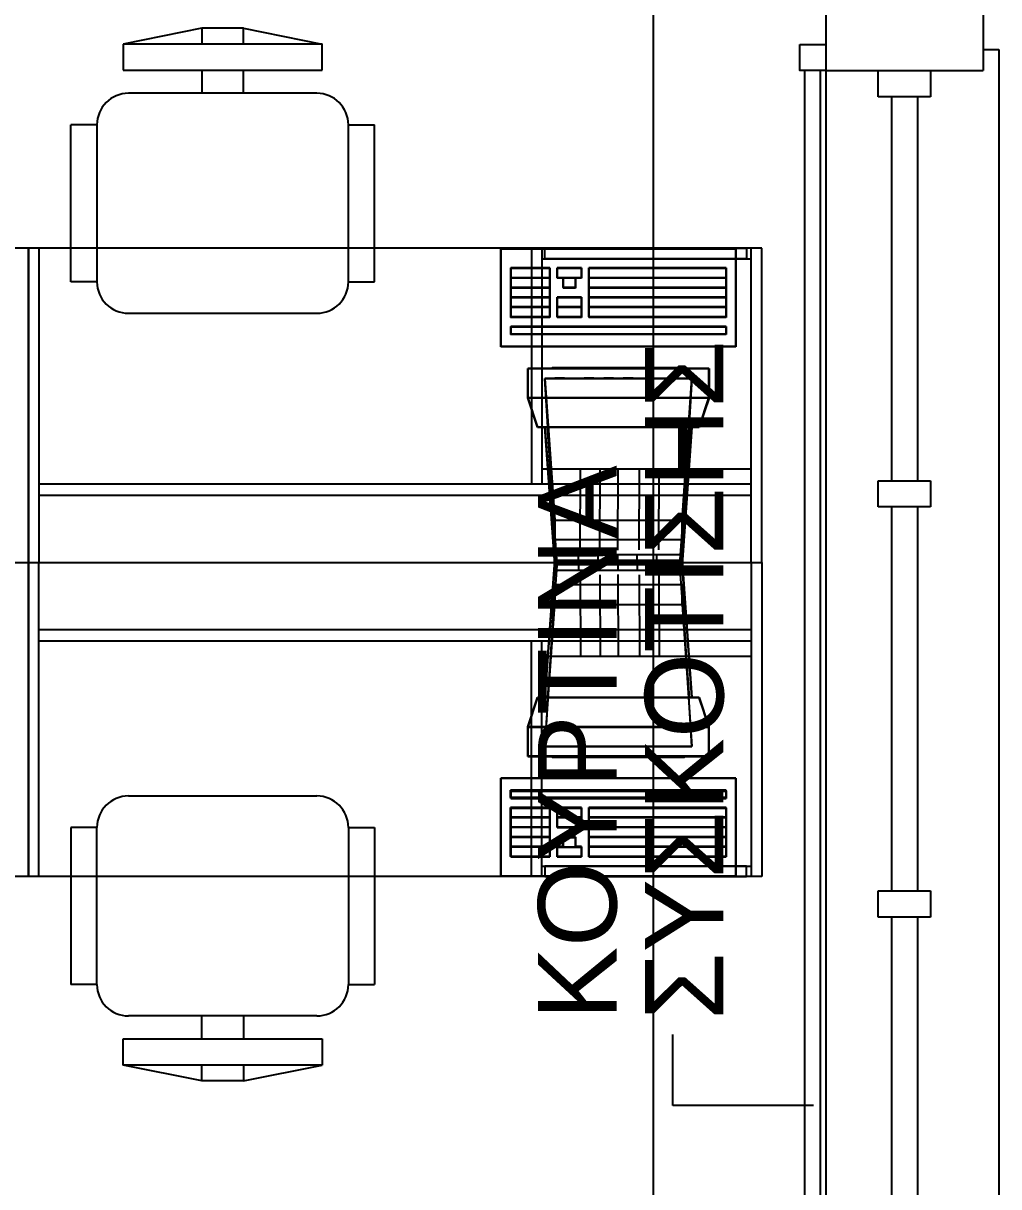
# Model space of a CAD drawing. Header units: metres. Extents: x -11 to 85, y -301 to 135.
# Drawn here: x 45.941 to 47.804, y -188.978 to -186.756 of the extents above; entities that cross this region are included whole.
import ezdxf

# ---------------------------------------------------------------- set-up
doc = ezdxf.new("R2010")
doc.units = ezdxf.units.M
doc.header["$LTSCALE"] = 0.036
doc.header["$PDMODE"] = 2
for name, color, linetype in [('arxitek isogeio', 252, 'Continuous'), ('DIMBLK', 252, 'Continuous'), ('Epipla', 252, 'Continuous'), ('Parathira', 252, 'Continuous')]:
    doc.layers.add(name, color=color, linetype=linetype)
doc.styles.add('COMU-N', font='arial.ttf')
doc.styles.get("Standard").update_dxf_attribs({"font": 'arial.ttf'})
doc.dimstyles.new('CADWDOT', dxfattribs={"dimscale": 0.1, "dimtxt": 1.8, "dimasz": 0.08, "dimexe": 2, "dimexo": 0, "dimgap": 0.09, "dimtad": 0, "dimrnd": 0.001, "dimzin": 0, "dimdsep": 46, "dimtxsty": 'Standard', "dimblk1": 'ARTDIM', "dimblk2": 'ARTDIM', "dimsah": 1, "dimcen": 0.09, "dimdle": 0.05, "dimse1": 1, "dimse2": 1, "dimadec": 0, "dimazin": 0, "dimtfac": 1, "dimtmove": 0, "dimatfit": 3, "dimldrblk": 'ARTDIM', "dimfxl": 2, "dimtvp": 0.9999, "dimtolj": 1, "dimtzin": 0, "dimarcsym": 0})

# ---------------------------------------------------------------- blocks, each defined once
blk = doc.blocks.new('tr.w')
at = {"layer": 'Epipla'}
for p, q in [((91.7437, 26.8953), (91.5937, 26.8653)), ((91.8237, 26.8953), (91.7437, 26.8953)), ((91.7437, 26.8953), (91.7437, 26.8653)), ((91.8237, 26.8653), (91.8237, 26.8953)), ((91.8237, 26.8953), (91.9737, 26.8653)), ((91.5937, 26.8653), (91.5937, 26.8153)), ((91.9737, 26.8653), (91.5937, 26.8653)), ((91.9737, 26.8153), (91.9737, 26.8653)), ((91.5937, 26.8153), (91.9737, 26.8153)), ((91.7437, 26.8153), (91.7437, 26.7712)), ((91.8237, 26.7712), (91.8237, 26.8153)), ((91.9637, 26.7712), (91.6037, 26.7712)), ((91.4937, 26.4112), (91.4937, 26.7112)), ((91.5437, 26.7112), (91.4937, 26.7112)), ((91.5437, 26.7112), (91.5437, 26.4112)), ((92.0237, 26.7112), (92.0737, 26.7112)), ((92.0237, 26.4112), (92.0237, 26.7112)), ((92.0737, 26.4112), (92.0737, 26.7112)), ((91.413, 26.4753), (90.013, 26.4753)), ((91.413, 25.8753), (91.413, 26.4753)), ((91.413, 26.4753), (91.413, 25.8753)), ((92.813, 26.4753), (91.413, 26.4753)), ((91.433, 26.4753), (91.433, 25.8753)), ((92.3149, 26.4741), (92.7636, 26.4741)), ((92.3149, 26.2872), (92.3149, 26.4741)), ((92.3929, 26.4754), (92.3732, 26.4754)), ((92.3732, 26.4754), (92.3732, 26.0251)), ((92.3929, 26.4754), (92.3929, 26.0251)), ((92.399, 26.4553), (92.399, 26.4754)), ((92.399, 26.4754), (92.784, 26.4754)), ((92.7636, 26.4741), (92.7636, 26.2872)), ((92.784, 26.4754), (92.784, 26.4553)), ((92.793, 25.8753), (92.793, 26.4753)), ((92.813, 25.8753), (92.813, 26.4753)), ((92.3929, 26.4553), (92.793, 26.4553)), ((92.784, 26.4553), (92.399, 26.4553)), ((92.4084, 26.4367, 0.0001), (92.3336, 26.4367, 0.0001)), ((92.3336, 26.4367, 0.0001), (92.3336, 26.3432, 0.0001)), ((92.4084, 26.418, 0.0001), (92.3336, 26.418, 0.0001)), ((92.4084, 26.4367, 0.0001), (92.4084, 26.3432, 0.0001)), ((92.4691, 26.4367, 0.0001), (92.4224, 26.4367, 0.0001)), ((92.4224, 26.4367, 0.0001), (92.4224, 26.418, 0.0001)), ((92.4341, 26.418, 0.0001), (92.4224, 26.418, 0.0001)), ((92.4341, 26.418, 0.0001), (92.4341, 26.3993, 0.0001)), ((92.4691, 26.418, 0.0001), (92.4574, 26.418, 0.0001)), ((92.4574, 26.418, 0.0001), (92.4574, 26.3993, 0.0001)), ((92.4691, 26.4367, 0.0001), (92.4691, 26.418, 0.0001)), ((92.4832, 26.4367, 0.0001), (92.4832, 26.3432, 0.0001)), ((92.7449, 26.4367, 0.0001), (92.4832, 26.4367, 0.0001)), ((92.7449, 26.418, 0.0001), (92.4832, 26.418, 0.0001)), ((92.7449, 26.4367, 0.0001), (92.7449, 26.3432, 0.0001)), ((91.5437, 26.4112), (91.4937, 26.4112)), ((92.0237, 26.4112), (92.0737, 26.4112)), ((92.4084, 26.3993, 0.0001), (92.3336, 26.3993, 0.0001)), ((92.4574, 26.3993, 0.0001), (92.4341, 26.3993, 0.0001)), ((92.7449, 26.3993, 0.0001), (92.4832, 26.3993, 0.0001)), ((92.4084, 26.3806, 0.0001), (92.3336, 26.3806, 0.0001)), ((92.4691, 26.3806, 0.0001), (92.4224, 26.3806, 0.0001)), ((92.4224, 26.3806, 0.0001), (92.4224, 26.3432, 0.0001)), ((92.4691, 26.3806, 0.0001), (92.4691, 26.3432, 0.0001)), ((92.7449, 26.3806, 0.0001), (92.4832, 26.3806, 0.0001)), ((91.6037, 26.3512), (91.9637, 26.3512)), ((92.4084, 26.3619, 0.0001), (92.3336, 26.3619, 0.0001)), ((92.4691, 26.3619, 0.0001), (92.4224, 26.3619, 0.0001)), ((92.7449, 26.3619, 0.0001), (92.4832, 26.3619, 0.0001)), ((92.4084, 26.3432, 0.0001), (92.3336, 26.3432, 0.0001)), ((92.4691, 26.3432, 0.0001), (92.4224, 26.3432, 0.0001)), ((92.7449, 26.3432, 0.0001), (92.4832, 26.3432, 0.0001)), ((92.3336, 26.3245, 0.0001), (92.3336, 26.3105, 0.0001)), ((92.7449, 26.3245, 0.0001), (92.3336, 26.3245, 0.0001)), ((92.7449, 26.3105, 0.0001), (92.3336, 26.3105, 0.0001)), ((92.7449, 26.3245, 0.0001), (92.7449, 26.3105, 0.0001)), ((92.7636, 26.2872), (92.3149, 26.2872)), ((92.3665, 26.2459), (92.7124, 26.2459)), ((92.3665, 26.2459), (92.3665, 26.1898)), ((92.7124, 26.2459), (92.7124, 26.1898)), ((92.3665, 26.1898), (92.7124, 26.1898)), ((92.3665, 26.1898), (92.3852, 26.1337)), ((92.7124, 26.1898), (92.6937, 26.1337)), ((92.6937, 26.1337), (92.3852, 26.1337)), ((92.4226, 25.872), (92.4039, 26.1337)), ((92.675, 26.1337), (92.6563, 25.872)), ((92.3929, 26.0542), (92.793, 26.0542)), ((91.433, 26.0251), (92.793, 26.0251)), ((91.433, 26.0036), (92.793, 26.0036)), ((90.013, 25.8753), (91.413, 25.8753)), ((90.013, 25.8753), (91.413, 25.8753)), ((91.413, 25.8753), (91.413, 25.2753)), ((91.413, 25.8753), (92.813, 25.8753)), ((91.413, 25.8753), (92.813, 25.8753)), ((91.413, 25.2753), (91.413, 25.8753)), ((91.433, 25.2753), (91.433, 25.8753)), ((92.4226, 25.8787), (92.4039, 25.6169)), ((92.6563, 25.8787), (92.4226, 25.8787)), ((92.6563, 25.872), (92.4226, 25.872)), ((92.675, 25.6169), (92.6563, 25.8787)), ((92.793, 25.8753), (92.793, 25.2753)), ((92.813, 25.8753), (92.813, 25.2753)), ((91.433, 25.747), (92.793, 25.747)), ((91.433, 25.7255), (92.793, 25.7255)), ((92.3732, 25.2753), (92.3732, 25.7255)), ((92.3929, 25.2753), (92.3929, 25.7255)), ((92.3929, 25.6964), (92.793, 25.6964)), ((92.3665, 25.5608), (92.3852, 25.6169)), ((92.6937, 25.6169), (92.3852, 25.6169)), ((92.7124, 25.5608), (92.6937, 25.6169)), ((92.3665, 25.5608), (92.7124, 25.5608)), ((92.3665, 25.5047), (92.3665, 25.5608)), ((92.7124, 25.5047), (92.7124, 25.5608)), ((92.3665, 25.5047), (92.7124, 25.5047)), ((92.7636, 25.4635), (92.3149, 25.4635)), ((92.3149, 25.4635), (92.3149, 25.2765)), ((92.7636, 25.2765), (92.7636, 25.4635)), ((92.7449, 25.4401, 0.0001), (92.3336, 25.4401, 0.0001)), ((92.3336, 25.4261, 0.0001), (92.3336, 25.4401, 0.0001)), ((92.7449, 25.4261, 0.0001), (92.7449, 25.4401, 0.0001)), ((91.6037, 25.4293), (91.9637, 25.4293)), ((92.7449, 25.4261, 0.0001), (92.3336, 25.4261, 0.0001)), ((92.4084, 25.4074, 0.0001), (92.3336, 25.4074, 0.0001)), ((92.3336, 25.3139, 0.0001), (92.3336, 25.4074, 0.0001)), ((92.4084, 25.3139, 0.0001), (92.4084, 25.4074, 0.0001)), ((92.4691, 25.4074, 0.0001), (92.4224, 25.4074, 0.0001)), ((92.4224, 25.37, 0.0001), (92.4224, 25.4074, 0.0001)), ((92.4691, 25.37, 0.0001), (92.4691, 25.4074, 0.0001)), ((92.4832, 25.3139, 0.0001), (92.4832, 25.4074, 0.0001)), ((92.7449, 25.4074, 0.0001), (92.4832, 25.4074, 0.0001)), ((92.7449, 25.3139, 0.0001), (92.7449, 25.4074, 0.0001)), ((92.4084, 25.3887, 0.0001), (92.3336, 25.3887, 0.0001)), ((92.4691, 25.3887, 0.0001), (92.4224, 25.3887, 0.0001)), ((92.7449, 25.3887, 0.0001), (92.4832, 25.3887, 0.0001)), ((91.5437, 25.3693), (91.4937, 25.3693)), ((91.4937, 25.3693), (91.4937, 25.0693)), ((91.5437, 25.0693), (91.5437, 25.3693)), ((92.0237, 25.3693), (92.0737, 25.3693)), ((92.0237, 25.3693), (92.0237, 25.0693)), ((92.0737, 25.3693), (92.0737, 25.0693)), ((92.4084, 25.37, 0.0001), (92.3336, 25.37, 0.0001)), ((92.4084, 25.3513, 0.0001), (92.3336, 25.3513, 0.0001)), ((92.4691, 25.37, 0.0001), (92.4224, 25.37, 0.0001)), ((92.4574, 25.3513, 0.0001), (92.4341, 25.3513, 0.0001)), ((92.4341, 25.3326, 0.0001), (92.4341, 25.3513, 0.0001)), ((92.4574, 25.3326, 0.0001), (92.4574, 25.3513, 0.0001)), ((92.7449, 25.37, 0.0001), (92.4832, 25.37, 0.0001)), ((92.7449, 25.3513, 0.0001), (92.4832, 25.3513, 0.0001)), ((92.4084, 25.3326, 0.0001), (92.3336, 25.3326, 0.0001)), ((92.4224, 25.3139, 0.0001), (92.4224, 25.3326, 0.0001)), ((92.4341, 25.3326, 0.0001), (92.4224, 25.3326, 0.0001)), ((92.4691, 25.3326, 0.0001), (92.4574, 25.3326, 0.0001)), ((92.4691, 25.3139, 0.0001), (92.4691, 25.3326, 0.0001)), ((92.7449, 25.3326, 0.0001), (92.4832, 25.3326, 0.0001)), ((92.4084, 25.3139, 0.0001), (92.3336, 25.3139, 0.0001)), ((92.4691, 25.3139, 0.0001), (92.4224, 25.3139, 0.0001)), ((92.7449, 25.3139, 0.0001), (92.4832, 25.3139, 0.0001)), ((92.3929, 25.2953), (92.793, 25.2953)), ((92.784, 25.2953), (92.399, 25.2953)), ((92.399, 25.2953), (92.399, 25.2752)), ((92.784, 25.2752), (92.784, 25.2953)), ((91.413, 25.2753), (90.013, 25.2753)), ((92.813, 25.2753), (91.413, 25.2753)), ((92.3149, 25.2765), (92.7636, 25.2765)), ((92.3929, 25.2753), (92.3732, 25.2753)), ((92.399, 25.2752), (92.784, 25.2752)), ((91.5437, 25.0693), (91.4937, 25.0693)), ((92.0237, 25.0693), (92.0737, 25.0693)), ((91.9637, 25.0093), (91.6037, 25.0093)), ((91.7437, 24.9652), (91.7437, 25.0093)), ((91.8237, 25.0093), (91.8237, 24.9652)), ((91.5937, 24.9652), (91.9737, 24.9652)), ((91.5937, 24.9152), (91.5937, 24.9652)), ((91.9737, 24.9652), (91.9737, 24.9152)), ((91.7437, 24.8852), (91.5937, 24.9152)), ((91.9737, 24.9152), (91.5937, 24.9152)), ((91.7437, 24.8852), (91.7437, 24.9152)), ((91.8237, 24.9152), (91.8237, 24.8852)), ((91.8237, 24.8852), (91.9737, 24.9152)), ((91.8237, 24.8852), (91.7437, 24.8852))]:
    blk.add_line(p, q, dxfattribs=at)
at = {"layer": 'Epipla', "extrusion": (1.21853e-17, 0.099504, 0.995037)}
for p, q in [((92.4085, 26.419, 0.0291), (92.3337, 26.419, 0.0291)), ((92.745, 26.419, 0.0291), (92.4832, 26.419, 0.0291)), ((92.4085, 26.4004, 0.0309), (92.3337, 26.4004, 0.0309)), ((92.745, 26.4004, 0.0309), (92.4832, 26.4004, 0.0309)), ((92.4085, 26.3818, 0.0328), (92.3337, 26.3818, 0.0328)), ((92.745, 26.3818, 0.0328), (92.4832, 26.3818, 0.0328)), ((92.4085, 26.3632, 0.0346), (92.3337, 26.3632, 0.0346)), ((92.4692, 26.3632, 0.0346), (92.4225, 26.3632, 0.0346)), ((92.745, 26.3632, 0.0346), (92.4832, 26.3632, 0.0346))]:
    blk.add_line(p, q, dxfattribs=at)
at = {"layer": 'Epipla', "extrusion": (-2.72784e-15, -0.175791, 0.984428)}
for p, q in [((92.4664, 25.8992, 0.2762), (92.4671, 26.0556, 0.3041)), ((92.5039, 25.8992, 0.2762), (92.5046, 26.0556, 0.3041)), ((92.5382, 25.8985, 0.2759), (92.5389, 26.0549, 0.3038)), ((92.5788, 25.8992, 0.2762), (92.5796, 26.0556, 0.3041)), ((92.6163, 25.8992, 0.2762), (92.6171, 26.0556, 0.3041))]:
    blk.add_line(p, q, dxfattribs=at)
at = {"layer": 'Epipla', "extrusion": (-1.22e-16, -0.996241, -0.08663)}
for p, q in [((92.4631, 25.8744, 0.2375), (92.4631, 25.888, 0.0804)), ((92.5006, 25.8744, 0.2375), (92.5006, 25.888, 0.0804)), ((92.5381, 25.8744, 0.2375), (92.5381, 25.888, 0.0804)), ((92.5755, 25.8744, 0.2375), (92.5755, 25.888, 0.0804)), ((92.613, 25.8744, 0.2375), (92.613, 25.888, 0.0804))]:
    blk.add_line(p, q, dxfattribs=at)
at = {"layer": 'Epipla', "extrusion": (2.44001e-16, 0.996241, -0.08663)}
for p, q in [((92.4631, 25.8763, 0.2375), (92.4631, 25.8626, 0.0804)), ((92.5006, 25.8763, 0.2375), (92.5006, 25.8626, 0.0804)), ((92.5381, 25.8763, 0.2375), (92.5381, 25.8626, 0.0804)), ((92.5755, 25.8763, 0.2375), (92.5755, 25.8626, 0.0804)), ((92.613, 25.8763, 0.2375), (92.613, 25.8626, 0.0804))]:
    blk.add_line(p, q, dxfattribs=at)
at = {"layer": 'Epipla', "extrusion": (-2.66326e-15, 0.175791, 0.984428)}
for p, q in [((92.4664, 25.8514, 0.2762), (92.4671, 25.695, 0.3041)), ((92.5039, 25.8514, 0.2762), (92.5046, 25.695, 0.3041)), ((92.5382, 25.8522, 0.2759), (92.5389, 25.6957, 0.3038)), ((92.5788, 25.8514, 0.2762), (92.5796, 25.695, 0.3041)), ((92.6163, 25.8514, 0.2762), (92.6171, 25.695, 0.3041))]:
    blk.add_line(p, q, dxfattribs=at)
at = {"layer": 'Epipla', "extrusion": (-2.43706e-17, -0.099504, 0.995037)}
for p, q in [((92.4085, 25.3874, 0.0346), (92.3337, 25.3874, 0.0346)), ((92.4692, 25.3874, 0.0346), (92.4225, 25.3874, 0.0346)), ((92.745, 25.3874, 0.0346), (92.4832, 25.3874, 0.0346)), ((92.4085, 25.3688, 0.0328), (92.3337, 25.3688, 0.0328)), ((92.745, 25.3688, 0.0328), (92.4832, 25.3688, 0.0328)), ((92.4085, 25.3502, 0.0309), (92.3337, 25.3502, 0.0309)), ((92.4085, 25.3316, 0.0291), (92.3337, 25.3316, 0.0291)), ((92.745, 25.3502, 0.0309), (92.4832, 25.3502, 0.0309)), ((92.745, 25.3316, 0.0291), (92.4832, 25.3316, 0.0291))]:
    blk.add_line(p, q, dxfattribs=at)
at = {"layer": 'Epipla'}
for centre, start, end in [((91.6037, 26.7112), 90, 180), ((91.9637, 26.7112), 0, 90), ((91.6037, 26.4112), 180, 270), ((91.9637, 26.4112), 270, 0), ((91.6037, 25.3693), 90, 180), ((91.9637, 25.3693), 0, 90), ((91.6037, 25.0693), 180, 270), ((91.9637, 25.0693), 270, 0)]:
    blk.add_arc(centre, 0.06, start, end, dxfattribs=at)
for points, invisible_edges in [([(92.315, 26.4744, 0.0187), (92.315, 26.4744), (92.315, 26.2874)], 12), ([(92.315, 26.2874), (92.315, 26.2874, 0.0374), (92.315, 26.4744, 0.0187)], 12), ([(92.7637, 26.4744, 0.0187), (92.315, 26.4744, 0.0187), (92.315, 26.2874, 0.0374)], 12), ([(92.315, 26.2874, 0.0374), (92.7637, 26.2874, 0.0374), (92.7637, 26.4744, 0.0187)], 12), ([(92.7637, 26.4744), (92.315, 26.4744), (92.7637, 26.4744, 0.0187)], 6), ([(92.315, 26.4744, 0.0187), (92.7637, 26.4744, 0.0187), (92.315, 26.4744)], 6), ([(92.7637, 26.4744, 0.0187), (92.7637, 26.2874, 0.0374), (92.7637, 26.4744)], 6), ([(92.7637, 26.2874), (92.7637, 26.4744), (92.7637, 26.2874, 0.0374)], 6), ([(92.4085, 26.4372, 0.0226), (92.3337, 26.4372, 0.0226), (92.3337, 26.4377, 0.0272)], 12), ([(92.3337, 26.4377, 0.0272), (92.4085, 26.4377, 0.0272), (92.4085, 26.4372, 0.0226)], 12), ([(92.3337, 26.3446, 0.0365), (92.3337, 26.4377, 0.0272), (92.3337, 26.4372, 0.0226)], 12), ([(92.4085, 26.4377, 0.0272), (92.3337, 26.4377, 0.0272), (92.3337, 26.3446, 0.0365)], 12), ([(92.3337, 26.3446, 0.0365), (92.4085, 26.3446, 0.0365), (92.4085, 26.4377, 0.0272)], 12), ([(92.3337, 26.4372, 0.0226), (92.3337, 26.3442, 0.0319), (92.3337, 26.3446, 0.0365)], 12), ([(92.4085, 26.3442, 0.0319), (92.4085, 26.4372, 0.0226), (92.4085, 26.4377, 0.0272)], 12), ([(92.4085, 26.4377, 0.0272), (92.4085, 26.3446, 0.0365), (92.4085, 26.3442, 0.0319)], 12), ([(92.4692, 26.4372, 0.0226), (92.4225, 26.4372, 0.0226), (92.4225, 26.4377, 0.0272)], 12), ([(92.4225, 26.4377, 0.0272), (92.4692, 26.4377, 0.0272), (92.4692, 26.4372, 0.0226)], 12), ([(92.4225, 26.419, 0.0291), (92.4225, 26.4377, 0.0272), (92.4225, 26.4372, 0.0226)], 12), ([(92.4225, 26.419, 0.0291), (92.4692, 26.419, 0.0291), (92.4225, 26.4377, 0.0272)], 6), ([(92.4225, 26.4377, 0.0272), (92.4692, 26.419, 0.0291), (92.4692, 26.4377, 0.0272)], 5), ([(92.4225, 26.4372, 0.0226), (92.4225, 26.4186, 0.0244), (92.4225, 26.419, 0.0291)], 12), ([(92.4225, 26.4186, 0.0244), (92.4342, 26.4186, 0.0244), (92.4342, 26.419, 0.0291)], 12), ([(92.4342, 26.419, 0.0291), (92.4225, 26.419, 0.0291), (92.4225, 26.4186, 0.0244)], 12), ([(92.4342, 26.4004, 0.0309), (92.4342, 26.419, 0.0291), (92.4342, 26.4186, 0.0244)], 12), ([(92.4575, 26.4004, 0.0309), (92.4575, 26.419, 0.0291), (92.4342, 26.4004, 0.0309)], 6), ([(92.4342, 26.419, 0.0291), (92.4342, 26.4004, 0.0309), (92.4575, 26.419, 0.0291)], 6), ([(92.4342, 26.4186, 0.0244), (92.4342, 26.4, 0.0263), (92.4342, 26.4004, 0.0309)], 12), ([(92.4692, 26.4186, 0.0244), (92.4692, 26.419, 0.0291), (92.4575, 26.419, 0.0291)], 12), ([(92.4692, 26.4186, 0.0244), (92.4575, 26.419, 0.0291), (92.4575, 26.4186, 0.0244)], 5), ([(92.4575, 26.4, 0.0263), (92.4575, 26.4186, 0.0244), (92.4575, 26.419, 0.0291)], 12), ([(92.4575, 26.419, 0.0291), (92.4575, 26.4004, 0.0309), (92.4575, 26.4, 0.0263)], 12), ([(92.4692, 26.4186, 0.0244), (92.4692, 26.4372, 0.0226), (92.4692, 26.4377, 0.0272)], 12), ([(92.4692, 26.4377, 0.0272), (92.4692, 26.419, 0.0291), (92.4692, 26.4186, 0.0244)], 12), ([(92.745, 26.4372, 0.0226), (92.4832, 26.4372, 0.0226), (92.745, 26.4377, 0.0272)], 6), ([(92.4832, 26.4377, 0.0272), (92.745, 26.4377, 0.0272), (92.4832, 26.4372, 0.0226)], 6), ([(92.4832, 26.4372, 0.0226), (92.4832, 26.3442, 0.0319), (92.4832, 26.4377, 0.0272)], 6), ([(92.4832, 26.3446, 0.0365), (92.4832, 26.4377, 0.0272), (92.4832, 26.3442, 0.0319)], 6), ([(92.745, 26.4377, 0.0272), (92.4832, 26.4377, 0.0272), (92.4832, 26.3446, 0.0365)], 12), ([(92.4832, 26.3446, 0.0365), (92.745, 26.3446, 0.0365), (92.745, 26.4377, 0.0272)], 12), ([(92.745, 26.4377, 0.0272), (92.745, 26.3446, 0.0365), (92.745, 26.4372, 0.0226)], 6), ([(92.745, 26.3442, 0.0319), (92.745, 26.4372, 0.0226), (92.745, 26.3446, 0.0365)], 6), ([(92.4342, 26.4, 0.0263), (92.4575, 26.4, 0.0263), (92.4575, 26.4004, 0.0309)], 12), ([(92.4575, 26.4004, 0.0309), (92.4342, 26.4004, 0.0309), (92.4342, 26.4, 0.0263)], 12), ([(92.4692, 26.3814, 0.0281), (92.4225, 26.3814, 0.0281), (92.4225, 26.3818, 0.0328)], 12), ([(92.4225, 26.3818, 0.0328), (92.4692, 26.3818, 0.0328), (92.4692, 26.3814, 0.0281)], 12), ([(92.4225, 26.3446, 0.0365), (92.4225, 26.3818, 0.0328), (92.4225, 26.3814, 0.0281)], 12), ([(92.4692, 26.3818, 0.0328), (92.4225, 26.3818, 0.0328), (92.4225, 26.3446, 0.0365)], 12), ([(92.4225, 26.3446, 0.0365), (92.4692, 26.3446, 0.0365), (92.4692, 26.3818, 0.0328)], 12), ([(92.4225, 26.3814, 0.0281), (92.4225, 26.3442, 0.0319), (92.4225, 26.3446, 0.0365)], 12), ([(92.4692, 26.3442, 0.0319), (92.4692, 26.3814, 0.0281), (92.4692, 26.3818, 0.0328)], 12), ([(92.4692, 26.3818, 0.0328), (92.4692, 26.3446, 0.0365), (92.4692, 26.3442, 0.0319)], 12), ([(92.3337, 26.3442, 0.0319), (92.4085, 26.3442, 0.0319), (92.4085, 26.3446, 0.0365)], 12), ([(92.4085, 26.3446, 0.0365), (92.3337, 26.3446, 0.0365), (92.3337, 26.3442, 0.0319)], 12), ([(92.4225, 26.3442, 0.0319), (92.4692, 26.3442, 0.0319), (92.4692, 26.3446, 0.0365)], 12), ([(92.4692, 26.3446, 0.0365), (92.4225, 26.3446, 0.0365), (92.4225, 26.3442, 0.0319)], 12), ([(92.4832, 26.3442, 0.0319), (92.745, 26.3442, 0.0319), (92.4832, 26.3446, 0.0365)], 6), ([(92.745, 26.3446, 0.0365), (92.4832, 26.3446, 0.0365), (92.745, 26.3442, 0.0319)], 6), ([(92.745, 26.3256, 0.0337), (92.3337, 26.3256, 0.0337), (92.3337, 26.326, 0.0384)], 12), ([(92.3337, 26.326, 0.0384), (92.745, 26.326, 0.0384), (92.745, 26.3256, 0.0337)], 12), ([(92.3337, 26.3121, 0.0398), (92.3337, 26.326, 0.0384), (92.3337, 26.3256, 0.0337)], 12), ([(92.745, 26.326, 0.0384), (92.3337, 26.326, 0.0384), (92.3337, 26.3121, 0.0398)], 12), ([(92.3337, 26.3121, 0.0398), (92.745, 26.3121, 0.0398), (92.745, 26.326, 0.0384)], 12), ([(92.3337, 26.3256, 0.0337), (92.3337, 26.3116, 0.0351), (92.3337, 26.3121, 0.0398)], 12), ([(92.745, 26.3121, 0.0398), (92.3337, 26.3121, 0.0398), (92.3337, 26.3116, 0.0351)], 7), ([(92.3337, 26.3116, 0.0351), (92.745, 26.3116, 0.0351), (92.3337, 26.3121, 0.0398)], 14), ([(92.745, 26.3121, 0.0398), (92.3337, 26.3121, 0.0398), (92.745, 26.3116, 0.0351)], 7), ([(92.745, 26.3116, 0.0351), (92.745, 26.3256, 0.0337), (92.745, 26.326, 0.0384)], 12), ([(92.745, 26.326, 0.0384), (92.745, 26.3121, 0.0398), (92.745, 26.3116, 0.0351)], 12), ([(92.7637, 26.2874, 0.0374), (92.315, 26.2874, 0.0374), (92.7637, 26.2874)], 6), ([(92.315, 26.2874), (92.7637, 26.2874), (92.315, 26.2874, 0.0374)], 6), ([(92.3664, 26.1894, 0.0561), (92.3664, 26.1894, 0.3739), (92.3664, 26.2455, 0.0561)], 6), ([(92.3664, 26.2455, 0.3739), (92.3664, 26.2455, 0.0561), (92.3664, 26.1894, 0.3739)], 6), ([(92.7123, 26.2455, 0.3739), (92.3664, 26.2455, 0.3739), (92.3664, 26.1894, 0.3739)], 12), ([(92.3664, 26.1894, 0.3739), (92.7123, 26.1894, 0.3739), (92.7123, 26.2455, 0.3739)], 12), ([(92.7123, 26.2455, 0.0561), (92.3664, 26.2455, 0.0561), (92.7123, 26.2455, 0.3739)], 6), ([(92.3664, 26.2455, 0.3739), (92.7123, 26.2455, 0.3739), (92.3664, 26.2455, 0.0561)], 6), ([(92.7123, 26.1894, 0.3739), (92.7123, 26.1894, 0.0561), (92.7123, 26.2455, 0.0561)], 12), ([(92.7123, 26.2455, 0.0561), (92.7123, 26.2455, 0.3739), (92.7123, 26.1894, 0.3739)], 12), ([(92.3991, 26.2268, 0.0561), (92.4178, 25.9557), (92.4178, 25.9183, 0.0561)], 5), ([(92.3991, 26.2268), (92.4178, 25.9557), (92.3991, 26.2268, 0.0561)], 6), ([(92.6796, 26.2268), (92.3991, 26.2268), (92.6796, 26.2268, 0.0561)], 6), ([(92.3991, 26.2268, 0.0561), (92.6796, 26.2268, 0.0561), (92.3991, 26.2268)], 6), ([(92.6609, 25.9557), (92.6796, 26.2268, 0.0561), (92.6609, 25.9183, 0.0561)], 5), ([(92.6609, 25.9557), (92.6796, 26.2268), (92.6796, 26.2268, 0.0561)], 12), ([(92.3664, 26.1894, 0.3739), (92.3664, 26.1894, 0.0561), (92.3851, 26.1333, 0.0561)], 12), ([(92.3664, 26.1894, 0.3739), (92.3851, 26.1333, 0.0561), (92.3851, 26.1333, 0.3459)], 5), ([(92.3851, 26.1333, 0.3459), (92.7123, 26.1894, 0.3739), (92.3664, 26.1894, 0.3739)], 5), ([(92.6936, 26.1333, 0.3459), (92.7123, 26.1894, 0.3739), (92.3851, 26.1333, 0.3459)], 6), ([(92.7123, 26.1894, 0.0561), (92.7123, 26.1894, 0.3739), (92.6936, 26.1333, 0.0561)], 6), ([(92.6936, 26.1333, 0.0561), (92.7123, 26.1894, 0.3739), (92.6936, 26.1333, 0.3459)], 5), ([(92.3851, 26.1333, 0.3459), (92.3991, 26.1333, 0.3178), (92.6936, 26.1333, 0.3459)], 7), ([(92.3851, 26.1333, 0.3459), (92.3851, 26.1333, 0.0561), (92.3991, 26.1333, 0.0561)], 12), ([(92.3851, 26.1333, 0.3459), (92.3991, 26.1333, 0.0561), (92.3991, 26.1333, 0.3178)], 13), ([(92.4178, 25.8716, 0.2711), (92.6796, 26.1333, 0.3178), (92.3991, 26.1333, 0.3178)], 5), ([(92.3991, 26.1333, 0.0561), (92.4178, 25.8716, 0.2711), (92.3991, 26.1333, 0.3178)], 5), ([(92.4178, 25.8903, 0.0561), (92.4178, 25.8716, 0.2711), (92.3991, 26.1333, 0.0561)], 6), ([(92.6796, 26.1333, 0.3178), (92.6936, 26.1333, 0.3459), (92.3991, 26.1333, 0.3178)], 7), ([(92.6609, 25.8716, 0.2711), (92.6796, 26.1333, 0.3178), (92.4178, 25.8716, 0.2711)], 6), ([(92.6609, 25.8716, 0.2711), (92.6796, 26.1333, 0.0561), (92.6796, 26.1333, 0.3178)], 5), ([(92.6609, 25.8716, 0.2711), (92.6609, 25.8903, 0.0561), (92.6796, 26.1333, 0.0561)], 12), ([(92.6936, 26.1333, 0.0561), (92.6936, 26.1333, 0.3459), (92.6796, 26.1333, 0.3178)], 14), ([(92.6936, 26.1333, 0.0561), (92.6796, 26.1333, 0.3178), (92.6796, 26.1333, 0.0561)], 5), ([(92.6609, 25.9183, 0.0561), (92.4178, 25.9183, 0.0561), (92.6609, 25.9557)], 6), ([(92.4178, 25.9557), (92.6609, 25.9557), (92.4178, 25.9183, 0.0561)], 6), ([(92.6609, 25.8716, 0.2711), (92.4178, 25.8716, 0.2711), (92.4178, 25.8903, 0.0561)], 12), ([(92.4178, 25.8903, 0.0561), (92.6609, 25.8903, 0.0561), (92.6609, 25.8716, 0.2711)], 12), ([(92.4178, 25.879, 0.2711), (92.6796, 25.6173, 0.3178), (92.3991, 25.6173, 0.3178)], 5), ([(92.3991, 25.6173, 0.0561), (92.4178, 25.879, 0.2711), (92.3991, 25.6173, 0.3178)], 5), ([(92.4178, 25.8603, 0.0561), (92.4178, 25.879, 0.2711), (92.3991, 25.6173, 0.0561)], 6), ([(92.6609, 25.879, 0.2711), (92.6796, 25.6173, 0.3178), (92.4178, 25.879, 0.2711)], 6), ([(92.6609, 25.879, 0.2711), (92.4178, 25.879, 0.2711), (92.4178, 25.8603, 0.0561)], 12), ([(92.4178, 25.8603, 0.0561), (92.6609, 25.8603, 0.0561), (92.6609, 25.879, 0.2711)], 12), ([(92.6609, 25.879, 0.2711), (92.6796, 25.6173, 0.0561), (92.6796, 25.6173, 0.3178)], 5), ([(92.6609, 25.879, 0.2711), (92.6609, 25.8603, 0.0561), (92.6796, 25.6173, 0.0561)], 12), ([(92.3991, 25.5238, 0.0561), (92.4178, 25.7949), (92.4178, 25.8323, 0.0561)], 5), ([(92.6609, 25.8323, 0.0561), (92.4178, 25.8323, 0.0561), (92.6609, 25.7949)], 6), ([(92.4178, 25.7949), (92.6609, 25.7949), (92.4178, 25.8323, 0.0561)], 6), ([(92.6609, 25.7949), (92.6796, 25.5238, 0.0561), (92.6609, 25.8323, 0.0561)], 5), ([(92.3991, 25.5238), (92.4178, 25.7949), (92.3991, 25.5238, 0.0561)], 6), ([(92.6609, 25.7949), (92.6796, 25.5238), (92.6796, 25.5238, 0.0561)], 12), ([(92.3664, 25.5612, 0.3739), (92.3664, 25.5612, 0.0561), (92.3851, 25.6173, 0.0561)], 12), ([(92.3664, 25.5612, 0.3739), (92.3851, 25.6173, 0.0561), (92.3851, 25.6173, 0.3459)], 5), ([(92.3851, 25.6173, 0.3459), (92.7123, 25.5612, 0.3739), (92.3664, 25.5612, 0.3739)], 5), ([(92.3851, 25.6173, 0.3459), (92.3991, 25.6173, 0.3178), (92.6936, 25.6173, 0.3459)], 7), ([(92.3851, 25.6173, 0.3459), (92.3851, 25.6173, 0.0561), (92.3991, 25.6173, 0.0561)], 12), ([(92.3851, 25.6173, 0.3459), (92.3991, 25.6173, 0.0561), (92.3991, 25.6173, 0.3178)], 13), ([(92.6936, 25.6173, 0.3459), (92.7123, 25.5612, 0.3739), (92.3851, 25.6173, 0.3459)], 6), ([(92.6796, 25.6173, 0.3178), (92.6936, 25.6173, 0.3459), (92.3991, 25.6173, 0.3178)], 7), ([(92.6936, 25.6173, 0.0561), (92.6936, 25.6173, 0.3459), (92.6796, 25.6173, 0.3178)], 14), ([(92.6936, 25.6173, 0.0561), (92.6796, 25.6173, 0.3178), (92.6796, 25.6173, 0.0561)], 5), ([(92.7123, 25.5612, 0.0561), (92.7123, 25.5612, 0.3739), (92.6936, 25.6173, 0.0561)], 6), ([(92.6936, 25.6173, 0.0561), (92.7123, 25.5612, 0.3739), (92.6936, 25.6173, 0.3459)], 5), ([(92.3664, 25.5612, 0.0561), (92.3664, 25.5612, 0.3739), (92.3664, 25.5051, 0.0561)], 6), ([(92.3664, 25.5051, 0.3739), (92.3664, 25.5051, 0.0561), (92.3664, 25.5612, 0.3739)], 6), ([(92.7123, 25.5051, 0.3739), (92.3664, 25.5051, 0.3739), (92.3664, 25.5612, 0.3739)], 12), ([(92.3664, 25.5612, 0.3739), (92.7123, 25.5612, 0.3739), (92.7123, 25.5051, 0.3739)], 12), ([(92.7123, 25.5612, 0.3739), (92.7123, 25.5612, 0.0561), (92.7123, 25.5051, 0.0561)], 12), ([(92.7123, 25.5051, 0.0561), (92.7123, 25.5051, 0.3739), (92.7123, 25.5612, 0.3739)], 12), ([(92.6796, 25.5238), (92.3991, 25.5238), (92.6796, 25.5238, 0.0561)], 6), ([(92.3991, 25.5238, 0.0561), (92.6796, 25.5238, 0.0561), (92.3991, 25.5238)], 6), ([(92.7123, 25.5051, 0.0561), (92.3664, 25.5051, 0.0561), (92.7123, 25.5051, 0.3739)], 6), ([(92.3664, 25.5051, 0.3739), (92.7123, 25.5051, 0.3739), (92.3664, 25.5051, 0.0561)], 6), ([(92.315, 25.2762, 0.0187), (92.315, 25.2762), (92.315, 25.4632)], 12), ([(92.315, 25.4632), (92.315, 25.4632, 0.0374), (92.315, 25.2762, 0.0187)], 12), ([(92.7637, 25.4632, 0.0374), (92.315, 25.4632, 0.0374), (92.7637, 25.4632)], 6), ([(92.315, 25.4632), (92.7637, 25.4632), (92.315, 25.4632, 0.0374)], 6), ([(92.7637, 25.2762, 0.0187), (92.315, 25.2762, 0.0187), (92.315, 25.4632, 0.0374)], 12), ([(92.315, 25.4632, 0.0374), (92.7637, 25.4632, 0.0374), (92.7637, 25.2762, 0.0187)], 12), ([(92.7637, 25.2762, 0.0187), (92.7637, 25.4632, 0.0374), (92.7637, 25.2762)], 6), ([(92.7637, 25.4632), (92.7637, 25.2762), (92.7637, 25.4632, 0.0374)], 6), ([(92.745, 25.4385, 0.0398), (92.3337, 25.4385, 0.0398), (92.3337, 25.439, 0.0351)], 7), ([(92.3337, 25.439, 0.0351), (92.745, 25.439, 0.0351), (92.3337, 25.4385, 0.0398)], 14), ([(92.745, 25.4385, 0.0398), (92.3337, 25.4385, 0.0398), (92.745, 25.439, 0.0351)], 7), ([(92.3337, 25.4251, 0.0337), (92.3337, 25.439, 0.0351), (92.3337, 25.4385, 0.0398)], 12), ([(92.3337, 25.4385, 0.0398), (92.3337, 25.4246, 0.0384), (92.3337, 25.4251, 0.0337)], 12), ([(92.745, 25.4246, 0.0384), (92.3337, 25.4246, 0.0384), (92.3337, 25.4385, 0.0398)], 12), ([(92.3337, 25.4385, 0.0398), (92.745, 25.4385, 0.0398), (92.745, 25.4246, 0.0384)], 12), ([(92.745, 25.4251, 0.0337), (92.3337, 25.4251, 0.0337), (92.3337, 25.4246, 0.0384)], 12), ([(92.3337, 25.4246, 0.0384), (92.745, 25.4246, 0.0384), (92.745, 25.4251, 0.0337)], 12), ([(92.745, 25.439, 0.0351), (92.745, 25.4251, 0.0337), (92.745, 25.4246, 0.0384)], 12), ([(92.745, 25.4246, 0.0384), (92.745, 25.4385, 0.0398), (92.745, 25.439, 0.0351)], 12), ([(92.3337, 25.4065, 0.0319), (92.4085, 25.4065, 0.0319), (92.4085, 25.406, 0.0365)], 12), ([(92.4085, 25.406, 0.0365), (92.3337, 25.406, 0.0365), (92.3337, 25.4065, 0.0319)], 12), ([(92.3337, 25.3134, 0.0226), (92.3337, 25.4065, 0.0319), (92.3337, 25.406, 0.0365)], 12), ([(92.3337, 25.406, 0.0365), (92.3337, 25.313, 0.0272), (92.3337, 25.3134, 0.0226)], 12), ([(92.4085, 25.313, 0.0272), (92.3337, 25.313, 0.0272), (92.3337, 25.406, 0.0365)], 12), ([(92.3337, 25.406, 0.0365), (92.4085, 25.406, 0.0365), (92.4085, 25.313, 0.0272)], 12), ([(92.4085, 25.4065, 0.0319), (92.4085, 25.3134, 0.0226), (92.4085, 25.313, 0.0272)], 12), ([(92.4085, 25.313, 0.0272), (92.4085, 25.406, 0.0365), (92.4085, 25.4065, 0.0319)], 12), ([(92.4225, 25.4065, 0.0319), (92.4692, 25.4065, 0.0319), (92.4692, 25.406, 0.0365)], 12), ([(92.4692, 25.406, 0.0365), (92.4225, 25.406, 0.0365), (92.4225, 25.4065, 0.0319)], 12), ([(92.4225, 25.3692, 0.0281), (92.4225, 25.4065, 0.0319), (92.4225, 25.406, 0.0365)], 12), ([(92.4225, 25.406, 0.0365), (92.4225, 25.3688, 0.0328), (92.4225, 25.3692, 0.0281)], 12), ([(92.4692, 25.3688, 0.0328), (92.4225, 25.3688, 0.0328), (92.4225, 25.406, 0.0365)], 12), ([(92.4225, 25.406, 0.0365), (92.4692, 25.406, 0.0365), (92.4692, 25.3688, 0.0328)], 12), ([(92.4692, 25.4065, 0.0319), (92.4692, 25.3692, 0.0281), (92.4692, 25.3688, 0.0328)], 12), ([(92.4692, 25.3688, 0.0328), (92.4692, 25.406, 0.0365), (92.4692, 25.4065, 0.0319)], 12), ([(92.4832, 25.4065, 0.0319), (92.745, 25.4065, 0.0319), (92.4832, 25.406, 0.0365)], 6), ([(92.745, 25.406, 0.0365), (92.4832, 25.406, 0.0365), (92.745, 25.4065, 0.0319)], 6), ([(92.4832, 25.3134, 0.0226), (92.4832, 25.4065, 0.0319), (92.4832, 25.313, 0.0272)], 6), ([(92.4832, 25.406, 0.0365), (92.4832, 25.313, 0.0272), (92.4832, 25.4065, 0.0319)], 6), ([(92.745, 25.313, 0.0272), (92.4832, 25.313, 0.0272), (92.4832, 25.406, 0.0365)], 12), ([(92.4832, 25.406, 0.0365), (92.745, 25.406, 0.0365), (92.745, 25.313, 0.0272)], 12), ([(92.745, 25.4065, 0.0319), (92.745, 25.3134, 0.0226), (92.745, 25.406, 0.0365)], 6), ([(92.745, 25.313, 0.0272), (92.745, 25.406, 0.0365), (92.745, 25.3134, 0.0226)], 6), ([(92.4692, 25.3692, 0.0281), (92.4225, 25.3692, 0.0281), (92.4225, 25.3688, 0.0328)], 12), ([(92.4225, 25.3688, 0.0328), (92.4692, 25.3688, 0.0328), (92.4692, 25.3692, 0.0281)], 12), ([(92.4225, 25.332, 0.0244), (92.4342, 25.332, 0.0244), (92.4342, 25.3316, 0.0291)], 12), ([(92.4342, 25.3316, 0.0291), (92.4225, 25.3316, 0.0291), (92.4225, 25.332, 0.0244)], 12), ([(92.4225, 25.3134, 0.0226), (92.4225, 25.332, 0.0244), (92.4225, 25.3316, 0.0291)], 12), ([(92.4225, 25.3316, 0.0291), (92.4225, 25.313, 0.0272), (92.4225, 25.3134, 0.0226)], 12), ([(92.4225, 25.3316, 0.0291), (92.4692, 25.3316, 0.0291), (92.4225, 25.313, 0.0272)], 6), ([(92.4225, 25.313, 0.0272), (92.4692, 25.3316, 0.0291), (92.4692, 25.313, 0.0272)], 5), ([(92.4342, 25.3506, 0.0263), (92.4575, 25.3506, 0.0263), (92.4575, 25.3502, 0.0309)], 12), ([(92.4575, 25.3502, 0.0309), (92.4342, 25.3502, 0.0309), (92.4342, 25.3506, 0.0263)], 12), ([(92.4342, 25.332, 0.0244), (92.4342, 25.3506, 0.0263), (92.4342, 25.3502, 0.0309)], 12), ([(92.4342, 25.3502, 0.0309), (92.4342, 25.3316, 0.0291), (92.4342, 25.332, 0.0244)], 12), ([(92.4575, 25.3502, 0.0309), (92.4575, 25.3316, 0.0291), (92.4342, 25.3502, 0.0309)], 6), ([(92.4342, 25.3316, 0.0291), (92.4342, 25.3502, 0.0309), (92.4575, 25.3316, 0.0291)], 6), ([(92.4575, 25.3506, 0.0263), (92.4575, 25.332, 0.0244), (92.4575, 25.3316, 0.0291)], 12), ([(92.4575, 25.3316, 0.0291), (92.4575, 25.3502, 0.0309), (92.4575, 25.3506, 0.0263)], 12), ([(92.4692, 25.332, 0.0244), (92.4692, 25.3316, 0.0291), (92.4575, 25.3316, 0.0291)], 12), ([(92.4692, 25.332, 0.0244), (92.4575, 25.3316, 0.0291), (92.4575, 25.332, 0.0244)], 5), ([(92.4692, 25.332, 0.0244), (92.4692, 25.3134, 0.0226), (92.4692, 25.313, 0.0272)], 12), ([(92.4692, 25.313, 0.0272), (92.4692, 25.3316, 0.0291), (92.4692, 25.332, 0.0244)], 12), ([(92.4085, 25.3134, 0.0226), (92.3337, 25.3134, 0.0226), (92.3337, 25.313, 0.0272)], 12), ([(92.3337, 25.313, 0.0272), (92.4085, 25.313, 0.0272), (92.4085, 25.3134, 0.0226)], 12), ([(92.4692, 25.3134, 0.0226), (92.4225, 25.3134, 0.0226), (92.4225, 25.313, 0.0272)], 12), ([(92.4225, 25.313, 0.0272), (92.4692, 25.313, 0.0272), (92.4692, 25.3134, 0.0226)], 12), ([(92.745, 25.3134, 0.0226), (92.4832, 25.3134, 0.0226), (92.745, 25.313, 0.0272)], 6), ([(92.4832, 25.313, 0.0272), (92.745, 25.313, 0.0272), (92.4832, 25.3134, 0.0226)], 6), ([(92.7637, 25.2762), (92.315, 25.2762), (92.7637, 25.2762, 0.0187)], 6), ([(92.315, 25.2762, 0.0187), (92.7637, 25.2762, 0.0187), (92.315, 25.2762)], 6)]:
    blk.add_3dface(points, dxfattribs=dict(at, invisible_edges=invisible_edges))
for points in [[(92.6655, 26.2469, 0.3272), (92.4131, 26.2469, 0.3272), (92.4131, 26.2469, 0.1028), (92.6655, 26.2469, 0.1028)], [(92.4365, 26.227, 0.028), (92.4178, 26.227, 0.028), (92.4178, 26.227, 0.014), (92.4365, 26.227, 0.014)], [(92.4926, 26.227, 0.028), (92.4739, 26.227, 0.028), (92.4739, 26.227, 0.014), (92.4926, 26.227, 0.014)], [(92.53, 26.227, 0.028), (92.5113, 26.227, 0.028), (92.5113, 26.227, 0.014), (92.53, 26.227, 0.014)], [(92.5674, 26.227, 0.028), (92.5487, 26.227, 0.028), (92.5487, 26.227, 0.014), (92.5674, 26.227, 0.014)], [(92.4365, 25.5237, 0.028), (92.4178, 25.5237, 0.028), (92.4178, 25.5237, 0.014), (92.4365, 25.5237, 0.014)], [(92.4926, 25.5237, 0.028), (92.4739, 25.5237, 0.028), (92.4739, 25.5237, 0.014), (92.4926, 25.5237, 0.014)], [(92.53, 25.5237, 0.028), (92.5113, 25.5237, 0.028), (92.5113, 25.5237, 0.014), (92.53, 25.5237, 0.014)], [(92.5674, 25.5237, 0.028), (92.5487, 25.5237, 0.028), (92.5487, 25.5237, 0.014), (92.5674, 25.5237, 0.014)], [(92.6655, 25.5037, 0.3272), (92.4131, 25.5037, 0.3272), (92.4131, 25.5037, 0.1028), (92.6655, 25.5037, 0.1028)]]:
    blk.add_3dface(points, dxfattribs=at)
blk = doc.blocks.new('A$C52D13D70')
at = {"layer": 'Parathira'}
for p, q in [((-0.33, 0.04), (-0.33, -2.44)), ((-0.3, 0.04), (-0.33, 0.04)), ((-0.1, 0), (-0.2, 0)), ((-0.2, 0), (-0.2, -0.05)), ((-0.1, -0.05), (-0.1, 0)), ((0, 0), (0, -2.4)), ((-0.2, -0.05), (-0.1, -0.05)), ((-0.175, -0.05), (-0.175, -0.7833)), ((-0.125, -0.05), (-0.125, -0.7833)), ((-0.1, -0.7833), (-0.2, -0.7833)), ((-0.2, -0.7833), (-0.2, -0.8333)), ((-0.1, -0.8333), (-0.1, -0.7833)), ((-0.2, -0.8333), (-0.1, -0.8333)), ((-0.175, -0.8333), (-0.175, -1.5667)), ((-0.125, -0.8333), (-0.125, -1.5667)), ((-0.1, -1.5667), (-0.2, -1.5667)), ((-0.2, -1.5667), (-0.2, -1.6167)), ((-0.1, -1.6167), (-0.1, -1.5667)), ((-0.2, -1.6167), (-0.1, -1.6167)), ((-0.175, -1.6167), (-0.175, -2.35)), ((-0.125, -1.6167), (-0.125, -2.35))]:
    blk.add_line(p, q, dxfattribs=at)
blk = doc.blocks.new('ARTDIM')
at = {"layer": 'DIMBLK'}
for p, q in [((0, -24.9975), (0, 24.9975)), ((-24.9975, 0), (24.9975, 0))]:
    blk.add_line(p, q, dxfattribs=at)
blk.add_circle((0, 0), 8.25, dxfattribs=at)
blk = doc.blocks.new('*D1337')
at = {"layer": 'arxitek isogeio', "color": 0, "lineweight": -2}
blk.add_line((47.1437, -179.0548), (47.1437, -189.6888), dxfattribs=at)
at = {"layer": 'Defpoints', "color": 0, "transparency": 16777216}
for p in [(46.4004, -179.0468), (46.4004, -189.6968), (47.1437, -189.6968)]:
    blk.add_point(p, dxfattribs=at)
at = {"layer": 'arxitek isogeio', "color": 0, "lineweight": -2, "xscale": 0.008, "yscale": 0.008, "zscale": 0.008}
for p, rotation in [((47.1437, -179.0468), 90), ((47.1437, -189.6968), 270)]:
    blk.add_blockref('ARTDIM', p, dxfattribs=dict(at, rotation=rotation))
at = {"layer": 'arxitek isogeio', "color": 0, "insert": (46.9637, -184.3718), "char_height": 0.18, "attachment_point": 5, "rotation": 90}
blk.add_mtext('\\A1;10.65', dxfattribs=at)
blk = doc.blocks.new('A$C074263FA')
at = {"layer": 'Epipla'}
for p, q in [((0.05, -0.01), (2.45, -0.01)), ((0.05, -0.04), (2.45, -0.04))]:
    blk.add_line(p, q, dxfattribs=at)
blk.add_lwpolyline([(2.5, -0.05), (2.5, 0), (2.45, 0), (2.45, -0.05)], close=True, dxfattribs=at)

msp = doc.modelspace()

# ---------------------------------------------------------------- linework, layer by layer
at = {"layer": 'arxitek isogeio'}
for p, q in [((47.4737, -185.4968), (47.4737, -186.8468)), ((47.7737, -185.4968), (47.7737, -186.8468)), ((47.4737, -186.8468), (47.7737, -186.8468)), ((47.1817, -188.8234), (47.1817, -188.6874)), ((47.4502, -188.8234), (47.1817, -188.8234))]:
    msp.add_line(p, q, dxfattribs=at)

# ---------------------------------------------------------------- block references
msp.add_blockref('tr.w', (-45.4619, -213.6614), dxfattribs=at)
at = {"layer": 'arxitek isogeio', "xscale": -1, "rotation": 270}
msp.add_blockref('A$C074263FA', (47.4737, -189.2968), dxfattribs=at)
at = {"layer": 'arxitek isogeio', "xscale": -1}
msp.add_blockref('A$C52D13D70', (47.4737, -186.8468), dxfattribs=at)

# ---------------------------------------------------------------- texts
at = {"layer": 'arxitek isogeio', "style": 'COMU-N'}
for s, p in [('ΣΥΣΚΟΤΙΣΗΣ', (47.2781, -188.6602)), ('ΚΟΥΡΤΙΝΑ', (47.074, -188.6602))]:
    msp.add_text(s, height=0.15, rotation=90, dxfattribs=at).set_placement(p)

# ---------------------------------------------------------------- dimensions: what is measured, and where the dimension line sits
at = {"layer": 'arxitek isogeio'}
dim = msp.add_aligned_dim(p1=(46.4004, -179.0468), p2=(46.4004, -189.6968), distance=0.7433, dimstyle='CADWDOT', dxfattribs=at)
dim.commit()
dim.dimension.update_dxf_attribs({"geometry": '*D1337', "text_midpoint": (46.9637, -184.3718)})

doc.saveas('drawing.dxf')
